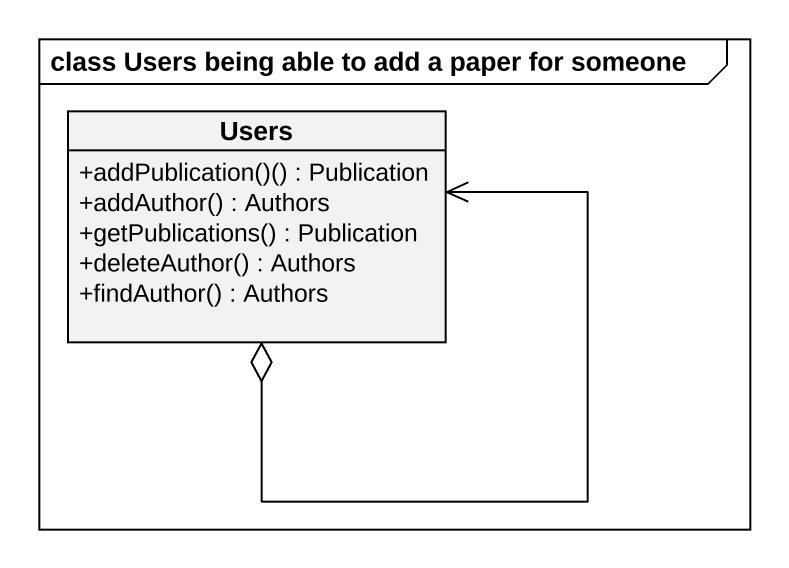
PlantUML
@startuml
mainframe class Users being able to add a paper for someone
hide circle
hide empty members
skinparam classAttributeIconSize 0
class Users {
  +addPublication()() : Publication
  +addAuthor() : Authors
  +getPublications() : Publication
  +deleteAuthor() : Authors
  +findAuthor() : Authors
}
Users o--> Users
@enduml
